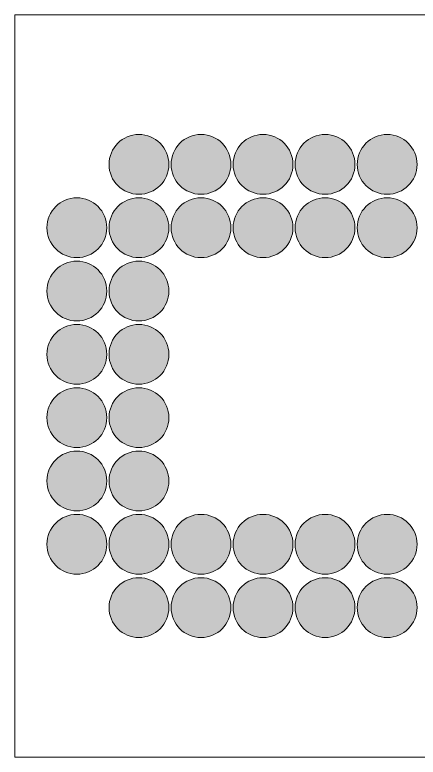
# Model space of a CAD drawing. Header units: inches. Extents: x 36 to 176, y 106 to 173.
# Drawn here: x 35.6 to 72.1, y 106.2 to 173.2 of the extents above; entities that cross this region are included whole.
import ezdxf

# ---------------------------------------------------------------- set-up
doc = ezdxf.new("R2010")
doc.units = ezdxf.units.IN
doc.header["$MEASUREMENT"] = 0
doc.layers.add('CUT', color=7, linetype='Continuous')
doc.layers.add('ENGRAVE', color=7, linetype='Continuous')

# ---------------------------------------------------------------- blocks, each defined once
blk = doc.blocks.new('block 2')
at = {"layer": 'CUT', "color": 7, "lineweight": 5, "true_color": 0xffffff}
blk.add_lwpolyline([(175.65, 173.2), (35.65, 173.2), (35.65, 106.2), (175.65, 106.2), (175.65, 173.2)], dxfattribs=at)
blk = doc.blocks.new('block 21')
at = {"layer": 'ENGRAVE', "true_color": 0xff0000}
h = blk.add_hatch(color=1, dxfattribs=at)
h.dxf.hatch_style = 2
edge = h.paths.add_edge_path()
edge.add_spline(control_points=[(60.95, 119.7), (60.95, 118.209), (62.159, 117), (63.65, 117), (65.141, 117), (66.35, 118.209), (66.35, 119.7), (66.35, 121.191), (65.141, 122.4), (63.65, 122.4), (62.159, 122.4), (60.95, 121.191), (60.95, 119.7), (60.95, 119.7), (60.95, 119.7), (60.95, 119.7)], knot_values=[0, 0, 0, 0, 1, 1, 1, 2, 2, 2, 3, 3, 3, 4, 4, 4, 5, 5, 5, 5], degree=3, periodic=1)
at = {"layer": 'ENGRAVE', "color": 7, "lineweight": 5, "true_color": 0xffffff}
blk.add_open_spline([(60.95, 119.7), (60.95, 118.209), (62.159, 117), (63.65, 117), (65.141, 117), (66.35, 118.209), (66.35, 119.7), (66.35, 121.191), (65.141, 122.4), (63.65, 122.4), (62.159, 122.4), (60.95, 121.191), (60.95, 119.7), (60.95, 119.7), (60.95, 119.7), (60.95, 119.7)], degree=3, knots=[0, 0, 0, 0, 1, 1, 1, 2, 2, 2, 3, 3, 3, 4, 4, 4, 5, 5, 5, 5], dxfattribs=at)
blk = doc.blocks.new('block 22')
at = {"layer": 'ENGRAVE', "true_color": 0xff0000}
h = blk.add_hatch(color=1, dxfattribs=at)
h.dxf.hatch_style = 2
edge = h.paths.add_edge_path()
edge.add_spline(control_points=[(49.75, 119.7), (49.75, 118.209), (50.959, 117), (52.45, 117), (53.941, 117), (55.15, 118.209), (55.15, 119.7), (55.15, 121.191), (53.941, 122.4), (52.45, 122.4), (50.959, 122.4), (49.75, 121.191), (49.75, 119.7), (49.75, 119.7), (49.75, 119.7), (49.75, 119.7)], knot_values=[0, 0, 0, 0, 1, 1, 1, 2, 2, 2, 3, 3, 3, 4, 4, 4, 5, 5, 5, 5], degree=3, periodic=1)
at = {"layer": 'ENGRAVE', "color": 7, "lineweight": 5, "true_color": 0xffffff}
blk.add_open_spline([(49.75, 119.7), (49.75, 118.209), (50.959, 117), (52.45, 117), (53.941, 117), (55.15, 118.209), (55.15, 119.7), (55.15, 121.191), (53.941, 122.4), (52.45, 122.4), (50.959, 122.4), (49.75, 121.191), (49.75, 119.7), (49.75, 119.7), (49.75, 119.7), (49.75, 119.7)], degree=3, knots=[0, 0, 0, 0, 1, 1, 1, 2, 2, 2, 3, 3, 3, 4, 4, 4, 5, 5, 5, 5], dxfattribs=at)
blk = doc.blocks.new('block 23')
at = {"layer": 'ENGRAVE', "true_color": 0xff0000}
h = blk.add_hatch(color=1, dxfattribs=at)
h.dxf.hatch_style = 2
edge = h.paths.add_edge_path()
edge.add_spline(control_points=[(38.55, 125.414), (38.55, 123.923), (39.759, 122.714), (41.25, 122.714), (42.741, 122.714), (43.95, 123.923), (43.95, 125.414), (43.95, 126.905), (42.741, 128.114), (41.25, 128.114), (39.759, 128.114), (38.55, 126.905), (38.55, 125.414), (38.55, 125.414), (38.55, 125.414), (38.55, 125.414)], knot_values=[0, 0, 0, 0, 1, 1, 1, 2, 2, 2, 3, 3, 3, 4, 4, 4, 5, 5, 5, 5], degree=3, periodic=1)
at = {"layer": 'ENGRAVE', "color": 7, "lineweight": 5, "true_color": 0xffffff}
blk.add_open_spline([(38.55, 125.414), (38.55, 123.923), (39.759, 122.714), (41.25, 122.714), (42.741, 122.714), (43.95, 123.923), (43.95, 125.414), (43.95, 126.905), (42.741, 128.114), (41.25, 128.114), (39.759, 128.114), (38.55, 126.905), (38.55, 125.414), (38.55, 125.414), (38.55, 125.414), (38.55, 125.414)], degree=3, knots=[0, 0, 0, 0, 1, 1, 1, 2, 2, 2, 3, 3, 3, 4, 4, 4, 5, 5, 5, 5], dxfattribs=at)
blk = doc.blocks.new('block 24')
at = {"layer": 'ENGRAVE', "true_color": 0xff0000}
h = blk.add_hatch(color=1, dxfattribs=at)
h.dxf.hatch_style = 2
edge = h.paths.add_edge_path()
edge.add_spline(control_points=[(38.55, 136.843), (38.55, 135.352), (39.759, 134.143), (41.25, 134.143), (42.741, 134.143), (43.95, 135.352), (43.95, 136.843), (43.95, 138.334), (42.741, 139.543), (41.25, 139.543), (39.759, 139.543), (38.55, 138.334), (38.55, 136.843), (38.55, 136.843), (38.55, 136.843), (38.55, 136.843)], knot_values=[0, 0, 0, 0, 1, 1, 1, 2, 2, 2, 3, 3, 3, 4, 4, 4, 5, 5, 5, 5], degree=3, periodic=1)
at = {"layer": 'ENGRAVE', "color": 7, "lineweight": 5, "true_color": 0xffffff}
blk.add_open_spline([(38.55, 136.843), (38.55, 135.352), (39.759, 134.143), (41.25, 134.143), (42.741, 134.143), (43.95, 135.352), (43.95, 136.843), (43.95, 138.334), (42.741, 139.543), (41.25, 139.543), (39.759, 139.543), (38.55, 138.334), (38.55, 136.843), (38.55, 136.843), (38.55, 136.843), (38.55, 136.843)], degree=3, knots=[0, 0, 0, 0, 1, 1, 1, 2, 2, 2, 3, 3, 3, 4, 4, 4, 5, 5, 5, 5], dxfattribs=at)
blk = doc.blocks.new('block 25')
at = {"layer": 'ENGRAVE', "true_color": 0xff0000}
h = blk.add_hatch(color=1, dxfattribs=at)
h.dxf.hatch_style = 2
edge = h.paths.add_edge_path()
edge.add_spline(control_points=[(38.55, 148.271), (38.55, 146.78), (39.759, 145.571), (41.25, 145.571), (42.741, 145.571), (43.95, 146.78), (43.95, 148.271), (43.95, 149.763), (42.741, 150.971), (41.25, 150.971), (39.759, 150.971), (38.55, 149.763), (38.55, 148.271), (38.55, 148.271), (38.55, 148.271), (38.55, 148.271)], knot_values=[0, 0, 0, 0, 1, 1, 1, 2, 2, 2, 3, 3, 3, 4, 4, 4, 5, 5, 5, 5], degree=3, periodic=1)
at = {"layer": 'ENGRAVE', "color": 7, "lineweight": 5, "true_color": 0xffffff}
blk.add_open_spline([(38.55, 148.271), (38.55, 146.78), (39.759, 145.571), (41.25, 145.571), (42.741, 145.571), (43.95, 146.78), (43.95, 148.271), (43.95, 149.763), (42.741, 150.971), (41.25, 150.971), (39.759, 150.971), (38.55, 149.763), (38.55, 148.271), (38.55, 148.271), (38.55, 148.271), (38.55, 148.271)], degree=3, knots=[0, 0, 0, 0, 1, 1, 1, 2, 2, 2, 3, 3, 3, 4, 4, 4, 5, 5, 5, 5], dxfattribs=at)
blk = doc.blocks.new('block 26')
at = {"layer": 'ENGRAVE', "true_color": 0xff0000}
h = blk.add_hatch(color=1, dxfattribs=at)
h.dxf.hatch_style = 2
edge = h.paths.add_edge_path()
edge.add_spline(control_points=[(55.35, 153.986), (55.35, 152.495), (56.559, 151.286), (58.05, 151.286), (59.541, 151.286), (60.75, 152.495), (60.75, 153.986), (60.75, 155.477), (59.541, 156.686), (58.05, 156.686), (56.559, 156.686), (55.35, 155.477), (55.35, 153.986), (55.35, 153.986), (55.35, 153.986), (55.35, 153.986)], knot_values=[0, 0, 0, 0, 1, 1, 1, 2, 2, 2, 3, 3, 3, 4, 4, 4, 5, 5, 5, 5], degree=3, periodic=1)
at = {"layer": 'ENGRAVE', "color": 7, "lineweight": 5, "true_color": 0xffffff}
blk.add_open_spline([(55.35, 153.986), (55.35, 152.495), (56.559, 151.286), (58.05, 151.286), (59.541, 151.286), (60.75, 152.495), (60.75, 153.986), (60.75, 155.477), (59.541, 156.686), (58.05, 156.686), (56.559, 156.686), (55.35, 155.477), (55.35, 153.986), (55.35, 153.986), (55.35, 153.986), (55.35, 153.986)], degree=3, knots=[0, 0, 0, 0, 1, 1, 1, 2, 2, 2, 3, 3, 3, 4, 4, 4, 5, 5, 5, 5], dxfattribs=at)
blk = doc.blocks.new('block 32')
at = {"layer": 'ENGRAVE', "true_color": 0xff0000}
h = blk.add_hatch(color=1, dxfattribs=at)
h.dxf.hatch_style = 2
edge = h.paths.add_edge_path()
edge.add_spline(control_points=[(49.75, 159.7), (49.75, 158.209), (50.959, 157), (52.45, 157), (53.941, 157), (55.15, 158.209), (55.15, 159.7), (55.15, 161.191), (53.941, 162.4), (52.45, 162.4), (50.959, 162.4), (49.75, 161.191), (49.75, 159.7), (49.75, 159.7), (49.75, 159.7), (49.75, 159.7)], knot_values=[0, 0, 0, 0, 1, 1, 1, 2, 2, 2, 3, 3, 3, 4, 4, 4, 5, 5, 5, 5], degree=3, periodic=1)
at = {"layer": 'ENGRAVE', "color": 7, "lineweight": 5, "true_color": 0xffffff}
blk.add_open_spline([(49.75, 159.7), (49.75, 158.209), (50.959, 157), (52.45, 157), (53.941, 157), (55.15, 158.209), (55.15, 159.7), (55.15, 161.191), (53.941, 162.4), (52.45, 162.4), (50.959, 162.4), (49.75, 161.191), (49.75, 159.7), (49.75, 159.7), (49.75, 159.7), (49.75, 159.7)], degree=3, knots=[0, 0, 0, 0, 1, 1, 1, 2, 2, 2, 3, 3, 3, 4, 4, 4, 5, 5, 5, 5], dxfattribs=at)
blk = doc.blocks.new('block 33')
at = {"layer": 'ENGRAVE', "true_color": 0xff0000}
h = blk.add_hatch(color=1, dxfattribs=at)
h.dxf.hatch_style = 2
edge = h.paths.add_edge_path()
edge.add_spline(control_points=[(55.35, 159.7), (55.35, 158.209), (56.559, 157), (58.05, 157), (59.541, 157), (60.75, 158.209), (60.75, 159.7), (60.75, 161.191), (59.541, 162.4), (58.05, 162.4), (56.559, 162.4), (55.35, 161.191), (55.35, 159.7), (55.35, 159.7), (55.35, 159.7), (55.35, 159.7)], knot_values=[0, 0, 0, 0, 1, 1, 1, 2, 2, 2, 3, 3, 3, 4, 4, 4, 5, 5, 5, 5], degree=3, periodic=1)
at = {"layer": 'ENGRAVE', "color": 7, "lineweight": 5, "true_color": 0xffffff}
blk.add_open_spline([(55.35, 159.7), (55.35, 158.209), (56.559, 157), (58.05, 157), (59.541, 157), (60.75, 158.209), (60.75, 159.7), (60.75, 161.191), (59.541, 162.4), (58.05, 162.4), (56.559, 162.4), (55.35, 161.191), (55.35, 159.7), (55.35, 159.7), (55.35, 159.7), (55.35, 159.7)], degree=3, knots=[0, 0, 0, 0, 1, 1, 1, 2, 2, 2, 3, 3, 3, 4, 4, 4, 5, 5, 5, 5], dxfattribs=at)
blk = doc.blocks.new('block 39')
at = {"layer": 'ENGRAVE', "true_color": 0xff0000}
h = blk.add_hatch(color=1, dxfattribs=at)
h.dxf.hatch_style = 2
edge = h.paths.add_edge_path()
edge.add_spline(control_points=[(49.75, 153.986), (49.75, 152.495), (50.959, 151.286), (52.45, 151.286), (53.941, 151.286), (55.15, 152.495), (55.15, 153.986), (55.15, 155.477), (53.941, 156.686), (52.45, 156.686), (50.959, 156.686), (49.75, 155.477), (49.75, 153.986), (49.75, 153.986), (49.75, 153.986), (49.75, 153.986)], knot_values=[0, 0, 0, 0, 1, 1, 1, 2, 2, 2, 3, 3, 3, 4, 4, 4, 5, 5, 5, 5], degree=3, periodic=1)
at = {"layer": 'ENGRAVE', "color": 7, "lineweight": 5, "true_color": 0xffffff}
blk.add_open_spline([(49.75, 153.986), (49.75, 152.495), (50.959, 151.286), (52.45, 151.286), (53.941, 151.286), (55.15, 152.495), (55.15, 153.986), (55.15, 155.477), (53.941, 156.686), (52.45, 156.686), (50.959, 156.686), (49.75, 155.477), (49.75, 153.986), (49.75, 153.986), (49.75, 153.986), (49.75, 153.986)], degree=3, knots=[0, 0, 0, 0, 1, 1, 1, 2, 2, 2, 3, 3, 3, 4, 4, 4, 5, 5, 5, 5], dxfattribs=at)
blk = doc.blocks.new('block 40')
at = {"layer": 'ENGRAVE', "true_color": 0xff0000}
h = blk.add_hatch(color=1, dxfattribs=at)
h.dxf.hatch_style = 2
edge = h.paths.add_edge_path()
edge.add_spline(control_points=[(44.15, 148.271), (44.15, 146.78), (45.359, 145.571), (46.85, 145.571), (48.341, 145.571), (49.55, 146.78), (49.55, 148.271), (49.55, 149.763), (48.341, 150.971), (46.85, 150.971), (45.359, 150.971), (44.15, 149.763), (44.15, 148.271), (44.15, 148.271), (44.15, 148.271), (44.15, 148.271)], knot_values=[0, 0, 0, 0, 1, 1, 1, 2, 2, 2, 3, 3, 3, 4, 4, 4, 5, 5, 5, 5], degree=3, periodic=1)
at = {"layer": 'ENGRAVE', "color": 7, "lineweight": 5, "true_color": 0xffffff}
blk.add_open_spline([(44.15, 148.271), (44.15, 146.78), (45.359, 145.571), (46.85, 145.571), (48.341, 145.571), (49.55, 146.78), (49.55, 148.271), (49.55, 149.763), (48.341, 150.971), (46.85, 150.971), (45.359, 150.971), (44.15, 149.763), (44.15, 148.271), (44.15, 148.271), (44.15, 148.271), (44.15, 148.271)], degree=3, knots=[0, 0, 0, 0, 1, 1, 1, 2, 2, 2, 3, 3, 3, 4, 4, 4, 5, 5, 5, 5], dxfattribs=at)
blk = doc.blocks.new('block 41')
at = {"layer": 'ENGRAVE', "true_color": 0xff0000}
h = blk.add_hatch(color=1, dxfattribs=at)
h.dxf.hatch_style = 2
edge = h.paths.add_edge_path()
edge.add_spline(control_points=[(44.15, 136.843), (44.15, 135.352), (45.359, 134.143), (46.85, 134.143), (48.341, 134.143), (49.55, 135.352), (49.55, 136.843), (49.55, 138.334), (48.341, 139.543), (46.85, 139.543), (45.359, 139.543), (44.15, 138.334), (44.15, 136.843), (44.15, 136.843), (44.15, 136.843), (44.15, 136.843)], knot_values=[0, 0, 0, 0, 1, 1, 1, 2, 2, 2, 3, 3, 3, 4, 4, 4, 5, 5, 5, 5], degree=3, periodic=1)
at = {"layer": 'ENGRAVE', "color": 7, "lineweight": 5, "true_color": 0xffffff}
blk.add_open_spline([(44.15, 136.843), (44.15, 135.352), (45.359, 134.143), (46.85, 134.143), (48.341, 134.143), (49.55, 135.352), (49.55, 136.843), (49.55, 138.334), (48.341, 139.543), (46.85, 139.543), (45.359, 139.543), (44.15, 138.334), (44.15, 136.843), (44.15, 136.843), (44.15, 136.843), (44.15, 136.843)], degree=3, knots=[0, 0, 0, 0, 1, 1, 1, 2, 2, 2, 3, 3, 3, 4, 4, 4, 5, 5, 5, 5], dxfattribs=at)
blk = doc.blocks.new('block 42')
at = {"layer": 'ENGRAVE', "true_color": 0xff0000}
h = blk.add_hatch(color=1, dxfattribs=at)
h.dxf.hatch_style = 2
edge = h.paths.add_edge_path()
edge.add_spline(control_points=[(44.15, 125.414), (44.15, 123.923), (45.359, 122.714), (46.85, 122.714), (48.341, 122.714), (49.55, 123.923), (49.55, 125.414), (49.55, 126.905), (48.341, 128.114), (46.85, 128.114), (45.359, 128.114), (44.15, 126.905), (44.15, 125.414), (44.15, 125.414), (44.15, 125.414), (44.15, 125.414)], knot_values=[0, 0, 0, 0, 1, 1, 1, 2, 2, 2, 3, 3, 3, 4, 4, 4, 5, 5, 5, 5], degree=3, periodic=1)
at = {"layer": 'ENGRAVE', "color": 7, "lineweight": 5, "true_color": 0xffffff}
blk.add_open_spline([(44.15, 125.414), (44.15, 123.923), (45.359, 122.714), (46.85, 122.714), (48.341, 122.714), (49.55, 123.923), (49.55, 125.414), (49.55, 126.905), (48.341, 128.114), (46.85, 128.114), (45.359, 128.114), (44.15, 126.905), (44.15, 125.414), (44.15, 125.414), (44.15, 125.414), (44.15, 125.414)], degree=3, knots=[0, 0, 0, 0, 1, 1, 1, 2, 2, 2, 3, 3, 3, 4, 4, 4, 5, 5, 5, 5], dxfattribs=at)
blk = doc.blocks.new('block 43')
at = {"layer": 'ENGRAVE', "true_color": 0xff0000}
h = blk.add_hatch(color=1, dxfattribs=at)
h.dxf.hatch_style = 2
edge = h.paths.add_edge_path()
edge.add_spline(control_points=[(55.35, 125.414), (55.35, 123.923), (56.559, 122.714), (58.05, 122.714), (59.541, 122.714), (60.75, 123.923), (60.75, 125.414), (60.75, 126.905), (59.541, 128.114), (58.05, 128.114), (56.559, 128.114), (55.35, 126.905), (55.35, 125.414), (55.35, 125.414), (55.35, 125.414), (55.35, 125.414)], knot_values=[0, 0, 0, 0, 1, 1, 1, 2, 2, 2, 3, 3, 3, 4, 4, 4, 5, 5, 5, 5], degree=3, periodic=1)
at = {"layer": 'ENGRAVE', "color": 7, "lineweight": 5, "true_color": 0xffffff}
blk.add_open_spline([(55.35, 125.414), (55.35, 123.923), (56.559, 122.714), (58.05, 122.714), (59.541, 122.714), (60.75, 123.923), (60.75, 125.414), (60.75, 126.905), (59.541, 128.114), (58.05, 128.114), (56.559, 128.114), (55.35, 126.905), (55.35, 125.414), (55.35, 125.414), (55.35, 125.414), (55.35, 125.414)], degree=3, knots=[0, 0, 0, 0, 1, 1, 1, 2, 2, 2, 3, 3, 3, 4, 4, 4, 5, 5, 5, 5], dxfattribs=at)
blk = doc.blocks.new('block 44')
at = {"layer": 'ENGRAVE', "true_color": 0xff0000}
h = blk.add_hatch(color=1, dxfattribs=at)
h.dxf.hatch_style = 2
edge = h.paths.add_edge_path()
edge.add_spline(control_points=[(66.55, 125.414), (66.55, 123.923), (67.759, 122.714), (69.25, 122.714), (70.741, 122.714), (71.95, 123.923), (71.95, 125.414), (71.95, 126.905), (70.741, 128.114), (69.25, 128.114), (67.759, 128.114), (66.55, 126.905), (66.55, 125.414), (66.55, 125.414), (66.55, 125.414), (66.55, 125.414)], knot_values=[0, 0, 0, 0, 1, 1, 1, 2, 2, 2, 3, 3, 3, 4, 4, 4, 5, 5, 5, 5], degree=3, periodic=1)
at = {"layer": 'ENGRAVE', "color": 7, "lineweight": 5, "true_color": 0xffffff}
blk.add_open_spline([(66.55, 125.414), (66.55, 123.923), (67.759, 122.714), (69.25, 122.714), (70.741, 122.714), (71.95, 123.923), (71.95, 125.414), (71.95, 126.905), (70.741, 128.114), (69.25, 128.114), (67.759, 128.114), (66.55, 126.905), (66.55, 125.414), (66.55, 125.414), (66.55, 125.414), (66.55, 125.414)], degree=3, knots=[0, 0, 0, 0, 1, 1, 1, 2, 2, 2, 3, 3, 3, 4, 4, 4, 5, 5, 5, 5], dxfattribs=at)
blk = doc.blocks.new('block 81')
at = {"layer": 'ENGRAVE', "true_color": 0xff0000}
h = blk.add_hatch(color=1, dxfattribs=at)
h.dxf.hatch_style = 2
edge = h.paths.add_edge_path()
edge.add_spline(control_points=[(60.95, 125.414), (60.95, 123.923), (62.159, 122.714), (63.65, 122.714), (65.141, 122.714), (66.35, 123.923), (66.35, 125.414), (66.35, 126.905), (65.141, 128.114), (63.65, 128.114), (62.159, 128.114), (60.95, 126.905), (60.95, 125.414), (60.95, 125.414), (60.95, 125.414), (60.95, 125.414)], knot_values=[0, 0, 0, 0, 1, 1, 1, 2, 2, 2, 3, 3, 3, 4, 4, 4, 5, 5, 5, 5], degree=3, periodic=1)
at = {"layer": 'ENGRAVE', "color": 7, "lineweight": 5, "true_color": 0xffffff}
blk.add_open_spline([(60.95, 125.414), (60.95, 123.923), (62.159, 122.714), (63.65, 122.714), (65.141, 122.714), (66.35, 123.923), (66.35, 125.414), (66.35, 126.905), (65.141, 128.114), (63.65, 128.114), (62.159, 128.114), (60.95, 126.905), (60.95, 125.414), (60.95, 125.414), (60.95, 125.414), (60.95, 125.414)], degree=3, knots=[0, 0, 0, 0, 1, 1, 1, 2, 2, 2, 3, 3, 3, 4, 4, 4, 5, 5, 5, 5], dxfattribs=at)
blk = doc.blocks.new('block 82')
at = {"layer": 'ENGRAVE', "true_color": 0xff0000}
h = blk.add_hatch(color=1, dxfattribs=at)
h.dxf.hatch_style = 2
edge = h.paths.add_edge_path()
edge.add_spline(control_points=[(49.75, 125.414), (49.75, 123.923), (50.959, 122.714), (52.45, 122.714), (53.941, 122.714), (55.15, 123.923), (55.15, 125.414), (55.15, 126.905), (53.941, 128.114), (52.45, 128.114), (50.959, 128.114), (49.75, 126.905), (49.75, 125.414), (49.75, 125.414), (49.75, 125.414), (49.75, 125.414)], knot_values=[0, 0, 0, 0, 1, 1, 1, 2, 2, 2, 3, 3, 3, 4, 4, 4, 5, 5, 5, 5], degree=3, periodic=1)
at = {"layer": 'ENGRAVE', "color": 7, "lineweight": 5, "true_color": 0xffffff}
blk.add_open_spline([(49.75, 125.414), (49.75, 123.923), (50.959, 122.714), (52.45, 122.714), (53.941, 122.714), (55.15, 123.923), (55.15, 125.414), (55.15, 126.905), (53.941, 128.114), (52.45, 128.114), (50.959, 128.114), (49.75, 126.905), (49.75, 125.414), (49.75, 125.414), (49.75, 125.414), (49.75, 125.414)], degree=3, knots=[0, 0, 0, 0, 1, 1, 1, 2, 2, 2, 3, 3, 3, 4, 4, 4, 5, 5, 5, 5], dxfattribs=at)
blk = doc.blocks.new('block 83')
at = {"layer": 'ENGRAVE', "true_color": 0xff0000}
h = blk.add_hatch(color=1, dxfattribs=at)
h.dxf.hatch_style = 2
edge = h.paths.add_edge_path()
edge.add_spline(control_points=[(38.55, 131.129), (38.55, 129.637), (39.759, 128.429), (41.25, 128.429), (42.741, 128.429), (43.95, 129.637), (43.95, 131.129), (43.95, 132.62), (42.741, 133.829), (41.25, 133.829), (39.759, 133.829), (38.55, 132.62), (38.55, 131.129), (38.55, 131.129), (38.55, 131.129), (38.55, 131.129)], knot_values=[0, 0, 0, 0, 1, 1, 1, 2, 2, 2, 3, 3, 3, 4, 4, 4, 5, 5, 5, 5], degree=3, periodic=1)
at = {"layer": 'ENGRAVE', "color": 7, "lineweight": 5, "true_color": 0xffffff}
blk.add_open_spline([(38.55, 131.129), (38.55, 129.637), (39.759, 128.429), (41.25, 128.429), (42.741, 128.429), (43.95, 129.637), (43.95, 131.129), (43.95, 132.62), (42.741, 133.829), (41.25, 133.829), (39.759, 133.829), (38.55, 132.62), (38.55, 131.129), (38.55, 131.129), (38.55, 131.129), (38.55, 131.129)], degree=3, knots=[0, 0, 0, 0, 1, 1, 1, 2, 2, 2, 3, 3, 3, 4, 4, 4, 5, 5, 5, 5], dxfattribs=at)
blk = doc.blocks.new('block 84')
at = {"layer": 'ENGRAVE', "true_color": 0xff0000}
h = blk.add_hatch(color=1, dxfattribs=at)
h.dxf.hatch_style = 2
edge = h.paths.add_edge_path()
edge.add_spline(control_points=[(38.55, 142.557), (38.55, 141.066), (39.759, 139.857), (41.25, 139.857), (42.741, 139.857), (43.95, 141.066), (43.95, 142.557), (43.95, 144.048), (42.741, 145.257), (41.25, 145.257), (39.759, 145.257), (38.55, 144.048), (38.55, 142.557), (38.55, 142.557), (38.55, 142.557), (38.55, 142.557)], knot_values=[0, 0, 0, 0, 1, 1, 1, 2, 2, 2, 3, 3, 3, 4, 4, 4, 5, 5, 5, 5], degree=3, periodic=1)
at = {"layer": 'ENGRAVE', "color": 7, "lineweight": 5, "true_color": 0xffffff}
blk.add_open_spline([(38.55, 142.557), (38.55, 141.066), (39.759, 139.857), (41.25, 139.857), (42.741, 139.857), (43.95, 141.066), (43.95, 142.557), (43.95, 144.048), (42.741, 145.257), (41.25, 145.257), (39.759, 145.257), (38.55, 144.048), (38.55, 142.557), (38.55, 142.557), (38.55, 142.557), (38.55, 142.557)], degree=3, knots=[0, 0, 0, 0, 1, 1, 1, 2, 2, 2, 3, 3, 3, 4, 4, 4, 5, 5, 5, 5], dxfattribs=at)
blk = doc.blocks.new('block 85')
at = {"layer": 'ENGRAVE', "true_color": 0xff0000}
h = blk.add_hatch(color=1, dxfattribs=at)
h.dxf.hatch_style = 2
edge = h.paths.add_edge_path()
edge.add_spline(control_points=[(38.55, 153.986), (38.55, 152.495), (39.759, 151.286), (41.25, 151.286), (42.741, 151.286), (43.95, 152.495), (43.95, 153.986), (43.95, 155.477), (42.741, 156.686), (41.25, 156.686), (39.759, 156.686), (38.55, 155.477), (38.55, 153.986), (38.55, 153.986), (38.55, 153.986), (38.55, 153.986)], knot_values=[0, 0, 0, 0, 1, 1, 1, 2, 2, 2, 3, 3, 3, 4, 4, 4, 5, 5, 5, 5], degree=3, periodic=1)
at = {"layer": 'ENGRAVE', "color": 7, "lineweight": 5, "true_color": 0xffffff}
blk.add_open_spline([(38.55, 153.986), (38.55, 152.495), (39.759, 151.286), (41.25, 151.286), (42.741, 151.286), (43.95, 152.495), (43.95, 153.986), (43.95, 155.477), (42.741, 156.686), (41.25, 156.686), (39.759, 156.686), (38.55, 155.477), (38.55, 153.986), (38.55, 153.986), (38.55, 153.986), (38.55, 153.986)], degree=3, knots=[0, 0, 0, 0, 1, 1, 1, 2, 2, 2, 3, 3, 3, 4, 4, 4, 5, 5, 5, 5], dxfattribs=at)
blk = doc.blocks.new('block 86')
at = {"layer": 'ENGRAVE', "true_color": 0xff0000}
h = blk.add_hatch(color=1, dxfattribs=at)
h.dxf.hatch_style = 2
edge = h.paths.add_edge_path()
edge.add_spline(control_points=[(60.95, 153.986), (60.95, 152.495), (62.159, 151.286), (63.65, 151.286), (65.141, 151.286), (66.35, 152.495), (66.35, 153.986), (66.35, 155.477), (65.141, 156.686), (63.65, 156.686), (62.159, 156.686), (60.95, 155.477), (60.95, 153.986), (60.95, 153.986), (60.95, 153.986), (60.95, 153.986)], knot_values=[0, 0, 0, 0, 1, 1, 1, 2, 2, 2, 3, 3, 3, 4, 4, 4, 5, 5, 5, 5], degree=3, periodic=1)
at = {"layer": 'ENGRAVE', "color": 7, "lineweight": 5, "true_color": 0xffffff}
blk.add_open_spline([(60.95, 153.986), (60.95, 152.495), (62.159, 151.286), (63.65, 151.286), (65.141, 151.286), (66.35, 152.495), (66.35, 153.986), (66.35, 155.477), (65.141, 156.686), (63.65, 156.686), (62.159, 156.686), (60.95, 155.477), (60.95, 153.986), (60.95, 153.986), (60.95, 153.986), (60.95, 153.986)], degree=3, knots=[0, 0, 0, 0, 1, 1, 1, 2, 2, 2, 3, 3, 3, 4, 4, 4, 5, 5, 5, 5], dxfattribs=at)
blk = doc.blocks.new('block 91')
at = {"layer": 'ENGRAVE', "true_color": 0xff0000}
h = blk.add_hatch(color=1, dxfattribs=at)
h.dxf.hatch_style = 2
edge = h.paths.add_edge_path()
edge.add_spline(control_points=[(66.55, 159.7), (66.55, 158.209), (67.759, 157), (69.25, 157), (70.741, 157), (71.95, 158.209), (71.95, 159.7), (71.95, 161.191), (70.741, 162.4), (69.25, 162.4), (67.759, 162.4), (66.55, 161.191), (66.55, 159.7), (66.55, 159.7), (66.55, 159.7), (66.55, 159.7)], knot_values=[0, 0, 0, 0, 1, 1, 1, 2, 2, 2, 3, 3, 3, 4, 4, 4, 5, 5, 5, 5], degree=3, periodic=1)
at = {"layer": 'ENGRAVE', "color": 7, "lineweight": 5, "true_color": 0xffffff}
blk.add_open_spline([(66.55, 159.7), (66.55, 158.209), (67.759, 157), (69.25, 157), (70.741, 157), (71.95, 158.209), (71.95, 159.7), (71.95, 161.191), (70.741, 162.4), (69.25, 162.4), (67.759, 162.4), (66.55, 161.191), (66.55, 159.7), (66.55, 159.7), (66.55, 159.7), (66.55, 159.7)], degree=3, knots=[0, 0, 0, 0, 1, 1, 1, 2, 2, 2, 3, 3, 3, 4, 4, 4, 5, 5, 5, 5], dxfattribs=at)
blk = doc.blocks.new('block 92')
at = {"layer": 'ENGRAVE', "true_color": 0xff0000}
h = blk.add_hatch(color=1, dxfattribs=at)
h.dxf.hatch_style = 2
edge = h.paths.add_edge_path()
edge.add_spline(control_points=[(44.15, 159.7), (44.15, 158.209), (45.359, 157), (46.85, 157), (48.341, 157), (49.55, 158.209), (49.55, 159.7), (49.55, 161.191), (48.341, 162.4), (46.85, 162.4), (45.359, 162.4), (44.15, 161.191), (44.15, 159.7), (44.15, 159.7), (44.15, 159.7), (44.15, 159.7)], knot_values=[0, 0, 0, 0, 1, 1, 1, 2, 2, 2, 3, 3, 3, 4, 4, 4, 5, 5, 5, 5], degree=3, periodic=1)
at = {"layer": 'ENGRAVE', "color": 7, "lineweight": 5, "true_color": 0xffffff}
blk.add_open_spline([(44.15, 159.7), (44.15, 158.209), (45.359, 157), (46.85, 157), (48.341, 157), (49.55, 158.209), (49.55, 159.7), (49.55, 161.191), (48.341, 162.4), (46.85, 162.4), (45.359, 162.4), (44.15, 161.191), (44.15, 159.7), (44.15, 159.7), (44.15, 159.7), (44.15, 159.7)], degree=3, knots=[0, 0, 0, 0, 1, 1, 1, 2, 2, 2, 3, 3, 3, 4, 4, 4, 5, 5, 5, 5], dxfattribs=at)
blk = doc.blocks.new('block 93')
at = {"layer": 'ENGRAVE', "true_color": 0xff0000}
h = blk.add_hatch(color=1, dxfattribs=at)
h.dxf.hatch_style = 2
edge = h.paths.add_edge_path()
edge.add_spline(control_points=[(60.95, 159.7), (60.95, 158.209), (62.159, 157), (63.65, 157), (65.141, 157), (66.35, 158.209), (66.35, 159.7), (66.35, 161.191), (65.141, 162.4), (63.65, 162.4), (62.159, 162.4), (60.95, 161.191), (60.95, 159.7), (60.95, 159.7), (60.95, 159.7), (60.95, 159.7)], knot_values=[0, 0, 0, 0, 1, 1, 1, 2, 2, 2, 3, 3, 3, 4, 4, 4, 5, 5, 5, 5], degree=3, periodic=1)
at = {"layer": 'ENGRAVE', "color": 7, "lineweight": 5, "true_color": 0xffffff}
blk.add_open_spline([(60.95, 159.7), (60.95, 158.209), (62.159, 157), (63.65, 157), (65.141, 157), (66.35, 158.209), (66.35, 159.7), (66.35, 161.191), (65.141, 162.4), (63.65, 162.4), (62.159, 162.4), (60.95, 161.191), (60.95, 159.7), (60.95, 159.7), (60.95, 159.7), (60.95, 159.7)], degree=3, knots=[0, 0, 0, 0, 1, 1, 1, 2, 2, 2, 3, 3, 3, 4, 4, 4, 5, 5, 5, 5], dxfattribs=at)
blk = doc.blocks.new('block 98')
at = {"layer": 'ENGRAVE', "true_color": 0xff0000}
h = blk.add_hatch(color=1, dxfattribs=at)
h.dxf.hatch_style = 2
edge = h.paths.add_edge_path()
edge.add_spline(control_points=[(66.55, 153.986), (66.55, 152.495), (67.759, 151.286), (69.25, 151.286), (70.741, 151.286), (71.95, 152.495), (71.95, 153.986), (71.95, 155.477), (70.741, 156.686), (69.25, 156.686), (67.759, 156.686), (66.55, 155.477), (66.55, 153.986), (66.55, 153.986), (66.55, 153.986), (66.55, 153.986)], knot_values=[0, 0, 0, 0, 1, 1, 1, 2, 2, 2, 3, 3, 3, 4, 4, 4, 5, 5, 5, 5], degree=3, periodic=1)
at = {"layer": 'ENGRAVE', "color": 7, "lineweight": 5, "true_color": 0xffffff}
blk.add_open_spline([(66.55, 153.986), (66.55, 152.495), (67.759, 151.286), (69.25, 151.286), (70.741, 151.286), (71.95, 152.495), (71.95, 153.986), (71.95, 155.477), (70.741, 156.686), (69.25, 156.686), (67.759, 156.686), (66.55, 155.477), (66.55, 153.986), (66.55, 153.986), (66.55, 153.986), (66.55, 153.986)], degree=3, knots=[0, 0, 0, 0, 1, 1, 1, 2, 2, 2, 3, 3, 3, 4, 4, 4, 5, 5, 5, 5], dxfattribs=at)
blk = doc.blocks.new('block 99')
at = {"layer": 'ENGRAVE', "true_color": 0xff0000}
h = blk.add_hatch(color=1, dxfattribs=at)
h.dxf.hatch_style = 2
edge = h.paths.add_edge_path()
edge.add_spline(control_points=[(44.15, 153.986), (44.15, 152.495), (45.359, 151.286), (46.85, 151.286), (48.341, 151.286), (49.55, 152.495), (49.55, 153.986), (49.55, 155.477), (48.341, 156.686), (46.85, 156.686), (45.359, 156.686), (44.15, 155.477), (44.15, 153.986), (44.15, 153.986), (44.15, 153.986), (44.15, 153.986)], knot_values=[0, 0, 0, 0, 1, 1, 1, 2, 2, 2, 3, 3, 3, 4, 4, 4, 5, 5, 5, 5], degree=3, periodic=1)
at = {"layer": 'ENGRAVE', "color": 7, "lineweight": 5, "true_color": 0xffffff}
blk.add_open_spline([(44.15, 153.986), (44.15, 152.495), (45.359, 151.286), (46.85, 151.286), (48.341, 151.286), (49.55, 152.495), (49.55, 153.986), (49.55, 155.477), (48.341, 156.686), (46.85, 156.686), (45.359, 156.686), (44.15, 155.477), (44.15, 153.986), (44.15, 153.986), (44.15, 153.986), (44.15, 153.986)], degree=3, knots=[0, 0, 0, 0, 1, 1, 1, 2, 2, 2, 3, 3, 3, 4, 4, 4, 5, 5, 5, 5], dxfattribs=at)
blk = doc.blocks.new('block 100')
at = {"layer": 'ENGRAVE', "true_color": 0xff0000}
h = blk.add_hatch(color=1, dxfattribs=at)
h.dxf.hatch_style = 2
edge = h.paths.add_edge_path()
edge.add_spline(control_points=[(44.15, 142.557), (44.15, 141.066), (45.359, 139.857), (46.85, 139.857), (48.341, 139.857), (49.55, 141.066), (49.55, 142.557), (49.55, 144.048), (48.341, 145.257), (46.85, 145.257), (45.359, 145.257), (44.15, 144.048), (44.15, 142.557), (44.15, 142.557), (44.15, 142.557), (44.15, 142.557)], knot_values=[0, 0, 0, 0, 1, 1, 1, 2, 2, 2, 3, 3, 3, 4, 4, 4, 5, 5, 5, 5], degree=3, periodic=1)
at = {"layer": 'ENGRAVE', "color": 7, "lineweight": 5, "true_color": 0xffffff}
blk.add_open_spline([(44.15, 142.557), (44.15, 141.066), (45.359, 139.857), (46.85, 139.857), (48.341, 139.857), (49.55, 141.066), (49.55, 142.557), (49.55, 144.048), (48.341, 145.257), (46.85, 145.257), (45.359, 145.257), (44.15, 144.048), (44.15, 142.557), (44.15, 142.557), (44.15, 142.557), (44.15, 142.557)], degree=3, knots=[0, 0, 0, 0, 1, 1, 1, 2, 2, 2, 3, 3, 3, 4, 4, 4, 5, 5, 5, 5], dxfattribs=at)
blk = doc.blocks.new('block 101')
at = {"layer": 'ENGRAVE', "true_color": 0xff0000}
h = blk.add_hatch(color=1, dxfattribs=at)
h.dxf.hatch_style = 2
edge = h.paths.add_edge_path()
edge.add_spline(control_points=[(44.15, 131.129), (44.15, 129.637), (45.359, 128.429), (46.85, 128.429), (48.341, 128.429), (49.55, 129.637), (49.55, 131.129), (49.55, 132.62), (48.341, 133.829), (46.85, 133.829), (45.359, 133.829), (44.15, 132.62), (44.15, 131.129), (44.15, 131.129), (44.15, 131.129), (44.15, 131.129)], knot_values=[0, 0, 0, 0, 1, 1, 1, 2, 2, 2, 3, 3, 3, 4, 4, 4, 5, 5, 5, 5], degree=3, periodic=1)
at = {"layer": 'ENGRAVE', "color": 7, "lineweight": 5, "true_color": 0xffffff}
blk.add_open_spline([(44.15, 131.129), (44.15, 129.637), (45.359, 128.429), (46.85, 128.429), (48.341, 128.429), (49.55, 129.637), (49.55, 131.129), (49.55, 132.62), (48.341, 133.829), (46.85, 133.829), (45.359, 133.829), (44.15, 132.62), (44.15, 131.129), (44.15, 131.129), (44.15, 131.129), (44.15, 131.129)], degree=3, knots=[0, 0, 0, 0, 1, 1, 1, 2, 2, 2, 3, 3, 3, 4, 4, 4, 5, 5, 5, 5], dxfattribs=at)
blk = doc.blocks.new('block 102')
at = {"layer": 'ENGRAVE', "true_color": 0xff0000}
h = blk.add_hatch(color=1, dxfattribs=at)
h.dxf.hatch_style = 2
edge = h.paths.add_edge_path()
edge.add_spline(control_points=[(44.15, 119.7), (44.15, 118.209), (45.359, 117), (46.85, 117), (48.341, 117), (49.55, 118.209), (49.55, 119.7), (49.55, 121.191), (48.341, 122.4), (46.85, 122.4), (45.359, 122.4), (44.15, 121.191), (44.15, 119.7), (44.15, 119.7), (44.15, 119.7), (44.15, 119.7)], knot_values=[0, 0, 0, 0, 1, 1, 1, 2, 2, 2, 3, 3, 3, 4, 4, 4, 5, 5, 5, 5], degree=3, periodic=1)
at = {"layer": 'ENGRAVE', "color": 7, "lineweight": 5, "true_color": 0xffffff}
blk.add_open_spline([(44.15, 119.7), (44.15, 118.209), (45.359, 117), (46.85, 117), (48.341, 117), (49.55, 118.209), (49.55, 119.7), (49.55, 121.191), (48.341, 122.4), (46.85, 122.4), (45.359, 122.4), (44.15, 121.191), (44.15, 119.7), (44.15, 119.7), (44.15, 119.7), (44.15, 119.7)], degree=3, knots=[0, 0, 0, 0, 1, 1, 1, 2, 2, 2, 3, 3, 3, 4, 4, 4, 5, 5, 5, 5], dxfattribs=at)
blk = doc.blocks.new('block 103')
at = {"layer": 'ENGRAVE', "true_color": 0xff0000}
h = blk.add_hatch(color=1, dxfattribs=at)
h.dxf.hatch_style = 2
edge = h.paths.add_edge_path()
edge.add_spline(control_points=[(55.35, 119.7), (55.35, 118.209), (56.559, 117), (58.05, 117), (59.541, 117), (60.75, 118.209), (60.75, 119.7), (60.75, 121.191), (59.541, 122.4), (58.05, 122.4), (56.559, 122.4), (55.35, 121.191), (55.35, 119.7), (55.35, 119.7), (55.35, 119.7), (55.35, 119.7)], knot_values=[0, 0, 0, 0, 1, 1, 1, 2, 2, 2, 3, 3, 3, 4, 4, 4, 5, 5, 5, 5], degree=3, periodic=1)
at = {"layer": 'ENGRAVE', "color": 7, "lineweight": 5, "true_color": 0xffffff}
blk.add_open_spline([(55.35, 119.7), (55.35, 118.209), (56.559, 117), (58.05, 117), (59.541, 117), (60.75, 118.209), (60.75, 119.7), (60.75, 121.191), (59.541, 122.4), (58.05, 122.4), (56.559, 122.4), (55.35, 121.191), (55.35, 119.7), (55.35, 119.7), (55.35, 119.7), (55.35, 119.7)], degree=3, knots=[0, 0, 0, 0, 1, 1, 1, 2, 2, 2, 3, 3, 3, 4, 4, 4, 5, 5, 5, 5], dxfattribs=at)
blk = doc.blocks.new('block 104')
at = {"layer": 'ENGRAVE', "true_color": 0xff0000}
h = blk.add_hatch(color=1, dxfattribs=at)
h.dxf.hatch_style = 2
edge = h.paths.add_edge_path()
edge.add_spline(control_points=[(66.55, 119.7), (66.55, 118.209), (67.759, 117), (69.25, 117), (70.741, 117), (71.95, 118.209), (71.95, 119.7), (71.95, 121.191), (70.741, 122.4), (69.25, 122.4), (67.759, 122.4), (66.55, 121.191), (66.55, 119.7), (66.55, 119.7), (66.55, 119.7), (66.55, 119.7)], knot_values=[0, 0, 0, 0, 1, 1, 1, 2, 2, 2, 3, 3, 3, 4, 4, 4, 5, 5, 5, 5], degree=3, periodic=1)
at = {"layer": 'ENGRAVE', "color": 7, "lineweight": 5, "true_color": 0xffffff}
blk.add_open_spline([(66.55, 119.7), (66.55, 118.209), (67.759, 117), (69.25, 117), (70.741, 117), (71.95, 118.209), (71.95, 119.7), (71.95, 121.191), (70.741, 122.4), (69.25, 122.4), (67.759, 122.4), (66.55, 121.191), (66.55, 119.7), (66.55, 119.7), (66.55, 119.7), (66.55, 119.7)], degree=3, knots=[0, 0, 0, 0, 1, 1, 1, 2, 2, 2, 3, 3, 3, 4, 4, 4, 5, 5, 5, 5], dxfattribs=at)

msp = doc.modelspace()

# ---------------------------------------------------------------- block references
at = {"layer": 'CUT'}
msp.add_blockref('block 2', (0, 0), dxfattribs=at)
at = {"layer": 'ENGRAVE'}
for name in ['block 92', 'block 32', 'block 33', 'block 93', 'block 91', 'block 85', 'block 99', 'block 39', 'block 26', 'block 86', 'block 98', 'block 25', 'block 40', 'block 84', 'block 100', 'block 24', 'block 41', 'block 83', 'block 101', 'block 23', 'block 42', 'block 82', 'block 43', 'block 81', 'block 44', 'block 102', 'block 22', 'block 103', 'block 21', 'block 104']:
    msp.add_blockref(name, (0, 0), dxfattribs=at)

doc.saveas('drawing.dxf')
